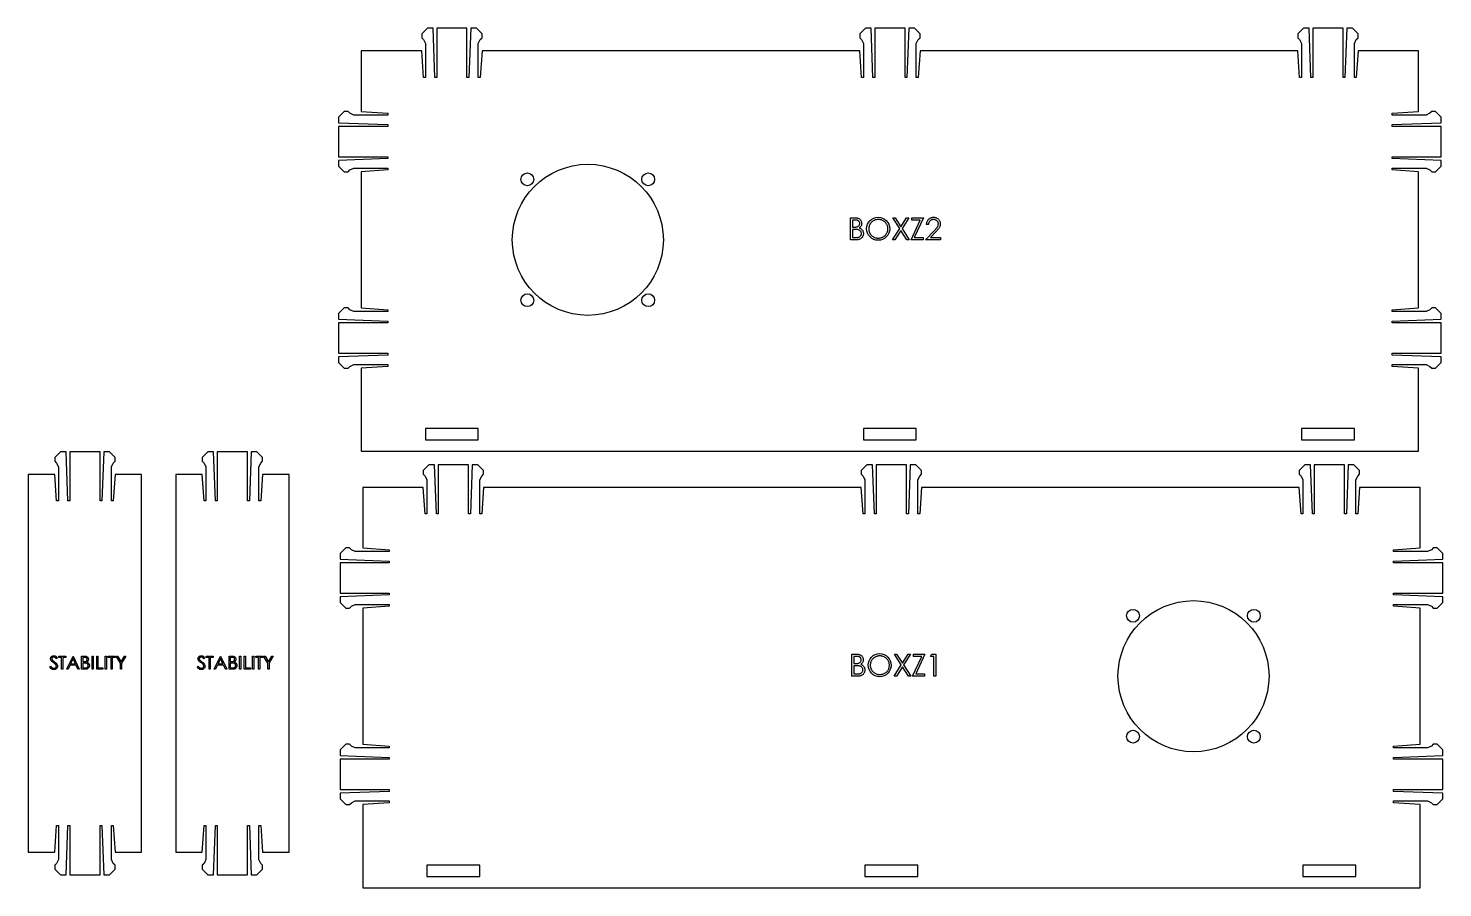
# Model space of a CAD drawing. Header units: millimetres. Extents: x 1 to 836, y 4 to 526.
# Drawn here: x 24.8 to 399.4, y 298.2 to 525.7 of the extents above; entities that cross this region are included whole.
import ezdxf

# ---------------------------------------------------------------- set-up
doc = ezdxf.new("R2010")
doc.units = ezdxf.units.MM
doc.layers.add('graveren', color=5, linetype='Continuous')
doc.layers.add('snijden', color=1, linetype='Continuous')

msp = doc.modelspace()

# ---------------------------------------------------------------- linework, layer by layer
at = {"layer": 'graveren', "linetype": 'Continuous', "flags": 128}
for points in [[(242.58, 475.51), (243.71, 475.51), (243.71, 475.51), (243.88, 475.51), (244.04, 475.5), (244.18, 475.49), (244.32, 475.47), (244.45, 475.45), (244.56, 475.42), (244.67, 475.39), (244.77, 475.35), (244.94, 475.25), (245.1, 475.14), (245.23, 475), (245.35, 474.84), (245.44, 474.66), (245.51, 474.47), (245.55, 474.28), (245.56, 474.07), (245.56, 474.07), (245.55, 473.88), (245.52, 473.7), (245.47, 473.52), (245.39, 473.36), (245.3, 473.2), (245.18, 473.06), (245.05, 472.94), (244.89, 472.83), (244.89, 472.83), (245.09, 472.75), (245.26, 472.67), (245.41, 472.57), (245.53, 472.47), (245.64, 472.37), (245.73, 472.25), (245.82, 472.12), (245.88, 471.98), (245.94, 471.83), (245.98, 471.67), (246, 471.51), (246.01, 471.35), (246.01, 471.35), (246, 471.18), (245.98, 471.01), (245.94, 470.86), (245.88, 470.71), (245.81, 470.56), (245.73, 470.43), (245.62, 470.3), (245.51, 470.17), (245.37, 470.06), (245.23, 469.96), (245.08, 469.88), (244.92, 469.81), (244.74, 469.76), (244.56, 469.72), (244.36, 469.7), (244.15, 469.69), (244.15, 469.69), (242.58, 469.69), (242.58, 469.69), (242.58, 475.51)], [(243.1, 474.92), (243.1, 473.05), (243.1, 473.05), (243.45, 473.05), (243.45, 473.05), (243.61, 473.05), (243.75, 473.06), (243.88, 473.07), (244, 473.08), (244.12, 473.1), (244.22, 473.12), (244.31, 473.14), (244.39, 473.16), (244.53, 473.23), (244.66, 473.31), (244.77, 473.41), (244.86, 473.52), (244.94, 473.64), (245, 473.78), (245.03, 473.92), (245.04, 474.06), (245.04, 474.06), (245.04, 474.16), (245.02, 474.25), (245, 474.34), (244.97, 474.42), (244.92, 474.49), (244.87, 474.56), (244.81, 474.63), (244.75, 474.69), (244.67, 474.74), (244.58, 474.79), (244.48, 474.83), (244.36, 474.86), (244.24, 474.88), (244.11, 474.9), (243.96, 474.91), (243.81, 474.92), (243.81, 474.92), (243.1, 474.92)], [(243.1, 472.45), (243.1, 470.29), (243.1, 470.29), (243.84, 470.29), (243.84, 470.29), (244, 470.29), (244.15, 470.3), (244.29, 470.31), (244.42, 470.32), (244.53, 470.34), (244.63, 470.36), (244.73, 470.38), (244.81, 470.41), (244.96, 470.48), (245.09, 470.57), (245.2, 470.67), (245.3, 470.79), (245.38, 470.92), (245.44, 471.06), (245.48, 471.2), (245.49, 471.35), (245.49, 471.35), (245.48, 471.44), (245.47, 471.53), (245.45, 471.61), (245.43, 471.7), (245.39, 471.78), (245.34, 471.86), (245.29, 471.93), (245.23, 472), (245.1, 472.13), (244.93, 472.24), (244.75, 472.32), (244.54, 472.39), (244.54, 472.39), (244.45, 472.4), (244.35, 472.42), (244.24, 472.43), (244.11, 472.44), (243.96, 472.45), (243.81, 472.45), (243.63, 472.45), (243.45, 472.45), (243.45, 472.45), (243.1, 472.45)], [(249.95, 475.07), (249.79, 475.06), (249.63, 475.05), (249.46, 475.02), (249.31, 474.98), (249.15, 474.94), (248.99, 474.88), (248.84, 474.81), (248.69, 474.73), (248.55, 474.65), (248.41, 474.55), (248.28, 474.45), (248.16, 474.34), (248.05, 474.23), (247.95, 474.1), (247.85, 473.97), (247.76, 473.84), (247.68, 473.69), (247.62, 473.55), (247.56, 473.4), (247.51, 473.24), (247.48, 473.08), (247.45, 472.92), (247.43, 472.75), (247.43, 472.58), (247.43, 472.58), (247.44, 472.33), (247.48, 472.09), (247.53, 471.86), (247.61, 471.63), (247.72, 471.42), (247.84, 471.22), (248, 471.03), (248.17, 470.85), (248.36, 470.68), (248.56, 470.54), (248.77, 470.42), (248.99, 470.32), (249.21, 470.24), (249.45, 470.19), (249.7, 470.15), (249.95, 470.14), (249.95, 470.14), (250.13, 470.15), (250.3, 470.16), (250.46, 470.19), (250.63, 470.22), (250.79, 470.27), (250.94, 470.32), (251.09, 470.39), (251.24, 470.47), (251.39, 470.55), (251.53, 470.64), (251.65, 470.74), (251.77, 470.85), (251.89, 470.96), (251.99, 471.09), (252.08, 471.22), (252.17, 471.35), (252.25, 471.5), (252.32, 471.64), (252.37, 471.79), (252.42, 471.95), (252.46, 472.11), (252.48, 472.27), (252.5, 472.44), (252.5, 472.61), (252.5, 472.61), (252.5, 472.78), (252.48, 472.94), (252.46, 473.1), (252.42, 473.26), (252.37, 473.41), (252.32, 473.56), (252.25, 473.71), (252.17, 473.85), (252.08, 473.98), (251.99, 474.11), (251.88, 474.23), (251.77, 474.35), (251.65, 474.45), (251.52, 474.55), (251.38, 474.65), (251.23, 474.73), (251.08, 474.81), (250.93, 474.88), (250.77, 474.94), (250.61, 474.98), (250.45, 475.02), (250.29, 475.05), (250.12, 475.06), (249.95, 475.07)], [(253.81, 475.51), (254.41, 475.51), (254.41, 475.51), (255.94, 473.13), (255.94, 473.13), (257.46, 475.51), (257.46, 475.51), (258.06, 475.51), (258.06, 475.51), (256.24, 472.66), (256.24, 472.66), (258.14, 469.69), (258.14, 469.69), (257.53, 469.69), (257.53, 469.69), (255.94, 472.19), (255.94, 472.19), (254.34, 469.69), (254.34, 469.69), (253.73, 469.69), (253.73, 469.69), (255.63, 472.66), (255.63, 472.66), (253.81, 475.51)], [(258.85, 474.92), (258.85, 475.51), (258.85, 475.51), (261.91, 475.51), (261.91, 475.51), (259.46, 470.29), (259.46, 470.29), (261.83, 470.29), (261.83, 470.29), (261.83, 469.69), (261.83, 469.69), (258.62, 469.69), (258.62, 469.69), (261.06, 474.92), (261.06, 474.92), (258.85, 474.92)], [(263.25, 473.72), (262.73, 473.72), (262.73, 473.72), (262.74, 473.93), (262.77, 474.13), (262.82, 474.32), (262.88, 474.5), (262.96, 474.67), (263.05, 474.83), (263.16, 474.98), (263.29, 475.12), (263.43, 475.25), (263.58, 475.36), (263.73, 475.45), (263.89, 475.53), (264.07, 475.59), (264.24, 475.63), (264.43, 475.66), (264.63, 475.66), (264.63, 475.66), (264.82, 475.66), (265, 475.63), (265.17, 475.59), (265.34, 475.54), (265.49, 475.46), (265.63, 475.37), (265.77, 475.27), (265.9, 475.15), (266.01, 475.02), (266.11, 474.88), (266.19, 474.74), (266.26, 474.59), (266.31, 474.43), (266.35, 474.27), (266.38, 474.11), (266.38, 473.93), (266.38, 473.93), (266.37, 473.69), (266.32, 473.46), (266.25, 473.23), (266.14, 473.01), (266.07, 472.9), (265.99, 472.78), (265.9, 472.64), (265.79, 472.5), (265.66, 472.35), (265.53, 472.19), (265.37, 472.02), (265.21, 471.84), (265.21, 471.84), (263.75, 470.29), (263.75, 470.29), (266.46, 470.29), (266.46, 470.29), (266.46, 469.69), (266.46, 469.69), (262.5, 469.69), (262.5, 469.69), (264.76, 472.1), (264.76, 472.1), (264.92, 472.27), (265.07, 472.44), (265.21, 472.59), (265.33, 472.72), (265.43, 472.85), (265.52, 472.96), (265.59, 473.07), (265.65, 473.16), (265.74, 473.33), (265.81, 473.51), (265.85, 473.7), (265.86, 473.89), (265.86, 473.89), (265.86, 474.01), (265.84, 474.12), (265.81, 474.23), (265.77, 474.34), (265.72, 474.44), (265.65, 474.53), (265.58, 474.63), (265.49, 474.72), (265.4, 474.8), (265.3, 474.87), (265.2, 474.93), (265.09, 474.98), (264.97, 475.02), (264.85, 475.04), (264.73, 475.06), (264.6, 475.07), (264.6, 475.07), (264.46, 475.06), (264.33, 475.04), (264.21, 475.02), (264.09, 474.98), (263.97, 474.93), (263.87, 474.87), (263.77, 474.8), (263.67, 474.71), (263.58, 474.62), (263.51, 474.52), (263.44, 474.41), (263.38, 474.29), (263.33, 474.16), (263.29, 474.02), (263.27, 473.88), (263.25, 473.72)], [(242.98, 359.97), (244.12, 359.97), (244.12, 359.97), (244.28, 359.97), (244.44, 359.96), (244.59, 359.95), (244.72, 359.93), (244.85, 359.91), (244.97, 359.88), (245.07, 359.85), (245.17, 359.81), (245.35, 359.71), (245.5, 359.6), (245.64, 359.46), (245.75, 359.3), (245.85, 359.12), (245.91, 358.93), (245.95, 358.74), (245.97, 358.53), (245.97, 358.53), (245.96, 358.34), (245.92, 358.16), (245.87, 357.98), (245.79, 357.81), (245.7, 357.66), (245.58, 357.52), (245.45, 357.4), (245.29, 357.29), (245.29, 357.29), (245.49, 357.21), (245.66, 357.13), (245.81, 357.03), (245.94, 356.93), (246.04, 356.82), (246.14, 356.71), (246.22, 356.58), (246.29, 356.44), (246.34, 356.29), (246.38, 356.13), (246.41, 355.97), (246.41, 355.8), (246.41, 355.8), (246.41, 355.63), (246.38, 355.47), (246.34, 355.31), (246.29, 355.17), (246.22, 355.02), (246.13, 354.88), (246.03, 354.76), (245.91, 354.63), (245.78, 354.52), (245.63, 354.42), (245.48, 354.34), (245.32, 354.27), (245.14, 354.22), (244.96, 354.18), (244.76, 354.16), (244.55, 354.15), (244.55, 354.15), (242.98, 354.15), (242.98, 354.15), (242.98, 359.97)], [(254.21, 359.97), (254.81, 359.97), (254.81, 359.97), (256.34, 357.59), (256.34, 357.59), (257.86, 359.97), (257.86, 359.97), (258.47, 359.97), (258.47, 359.97), (256.64, 357.12), (256.64, 357.12), (258.54, 354.15), (258.54, 354.15), (257.94, 354.15), (257.94, 354.15), (256.34, 356.65), (256.34, 356.65), (254.74, 354.15), (254.74, 354.15), (254.14, 354.15), (254.14, 354.15), (256.04, 357.12), (256.04, 357.12), (254.21, 359.97)], [(259.25, 359.38), (259.25, 359.97), (259.25, 359.97), (262.31, 359.97), (262.31, 359.97), (259.87, 354.75), (259.87, 354.75), (262.23, 354.75), (262.23, 354.75), (262.23, 354.15), (262.23, 354.15), (259.03, 354.15), (259.03, 354.15), (261.47, 359.38), (261.47, 359.38), (259.25, 359.38)], [(264.14, 359.97), (265.22, 359.97), (265.22, 359.97), (265.22, 354.15), (265.22, 354.15), (264.7, 354.15), (264.7, 354.15), (264.7, 359.38), (264.7, 359.38), (263.8, 359.38), (263.8, 359.38), (264.14, 359.97)], [(30.54, 356.65), (30.83, 356.83), (30.83, 356.83), (30.92, 356.69), (31.01, 356.58), (31.1, 356.48), (31.19, 356.39), (31.29, 356.33), (31.39, 356.28), (31.5, 356.26), (31.6, 356.25), (31.6, 356.25), (31.69, 356.25), (31.78, 356.27), (31.87, 356.29), (31.95, 356.33), (32.03, 356.37), (32.1, 356.43), (32.16, 356.48), (32.2, 356.55), (32.24, 356.62), (32.27, 356.69), (32.28, 356.76), (32.29, 356.84), (32.29, 356.84), (32.28, 356.93), (32.26, 357.02), (32.22, 357.1), (32.16, 357.18), (32.16, 357.18), (32.12, 357.24), (32.06, 357.31), (31.99, 357.37), (31.92, 357.44), (31.84, 357.51), (31.74, 357.59), (31.64, 357.66), (31.53, 357.74), (31.53, 357.74), (31.42, 357.82), (31.32, 357.9), (31.24, 357.96), (31.16, 358.03), (31.09, 358.08), (31.04, 358.13), (30.99, 358.18), (30.96, 358.22), (30.96, 358.22), (30.91, 358.28), (30.87, 358.34), (30.84, 358.41), (30.81, 358.48), (30.79, 358.54), (30.77, 358.61), (30.77, 358.68), (30.76, 358.75), (30.76, 358.75), (30.77, 358.86), (30.79, 358.97), (30.83, 359.07), (30.87, 359.17), (30.94, 359.25), (31.01, 359.33), (31.09, 359.4), (31.19, 359.46), (31.29, 359.51), (31.4, 359.54), (31.51, 359.56), (31.63, 359.57), (31.63, 359.57), (31.75, 359.56), (31.87, 359.54), (31.98, 359.5), (32.1, 359.44), (32.15, 359.41), (32.21, 359.37), (32.26, 359.32), (32.32, 359.26), (32.38, 359.2), (32.44, 359.13), (32.5, 359.06), (32.56, 358.98), (32.56, 358.98), (32.27, 358.76), (32.27, 358.76), (32.22, 358.83), (32.17, 358.89), (32.12, 358.94), (32.08, 358.99), (32.03, 359.03), (31.99, 359.07), (31.95, 359.1), (31.91, 359.12), (31.84, 359.16), (31.76, 359.19), (31.68, 359.2), (31.59, 359.21), (31.59, 359.21), (31.48, 359.2), (31.38, 359.18), (31.3, 359.14), (31.22, 359.08), (31.16, 359.01), (31.11, 358.94), (31.09, 358.86), (31.08, 358.77), (31.08, 358.77), (31.08, 358.71), (31.09, 358.66), (31.1, 358.6), (31.13, 358.55), (31.16, 358.49), (31.2, 358.44), (31.25, 358.38), (31.31, 358.31), (31.31, 358.31), (31.33, 358.29), (31.36, 358.27), (31.41, 358.23), (31.46, 358.19), (31.53, 358.15), (31.6, 358.09), (31.68, 358.03), (31.78, 357.97), (31.78, 357.97), (31.89, 357.88), (32, 357.8), (32.09, 357.72), (32.18, 357.65), (32.25, 357.57), (32.32, 357.5), (32.38, 357.43), (32.43, 357.37), (32.5, 357.23), (32.56, 357.1), (32.59, 356.97), (32.6, 356.84), (32.6, 356.84), (32.6, 356.74), (32.58, 356.65), (32.56, 356.56), (32.53, 356.48), (32.49, 356.4), (32.44, 356.32), (32.38, 356.24), (32.31, 356.17), (32.24, 356.11), (32.16, 356.05), (32.07, 356), (31.99, 355.96), (31.9, 355.93), (31.8, 355.91), (31.71, 355.89), (31.6, 355.89), (31.6, 355.89), (31.52, 355.89), (31.45, 355.9), (31.37, 355.91), (31.3, 355.93), (31.22, 355.96), (31.15, 355.99), (31.09, 356.02), (31.02, 356.07), (30.96, 356.11), (30.89, 356.17), (30.83, 356.23), (30.77, 356.3), (30.71, 356.38), (30.65, 356.46), (30.59, 356.55), (30.54, 356.65)], [(32.92, 359.12), (32.92, 359.48), (32.92, 359.48), (34.76, 359.48), (34.76, 359.48), (34.76, 359.12), (34.76, 359.12), (33.99, 359.12), (33.99, 359.12), (33.99, 355.98), (33.99, 355.98), (33.68, 355.98), (33.68, 355.98), (33.68, 359.12), (33.68, 359.12), (32.92, 359.12)], [(36.73, 359.48), (38.35, 355.98), (38.35, 355.98), (38, 355.98), (38, 355.98), (37.49, 357.1), (37.49, 357.1), (35.9, 357.1), (35.9, 357.1), (35.37, 355.98), (35.37, 355.98), (35.03, 355.98), (35.03, 355.98), (36.69, 359.48), (36.69, 359.48), (36.73, 359.48)], [(36.7, 358.8), (36.07, 357.46), (36.07, 357.46), (37.32, 357.46), (37.32, 357.46), (36.7, 358.8)], [(38.97, 359.48), (39.66, 359.48), (39.66, 359.48), (39.76, 359.48), (39.85, 359.47), (39.94, 359.46), (40.02, 359.45), (40.1, 359.44), (40.17, 359.42), (40.23, 359.4), (40.29, 359.38), (40.4, 359.32), (40.49, 359.25), (40.57, 359.17), (40.64, 359.07), (40.7, 358.97), (40.74, 358.85), (40.76, 358.74), (40.77, 358.61), (40.77, 358.61), (40.76, 358.5), (40.74, 358.39), (40.71, 358.28), (40.67, 358.18), (40.61, 358.09), (40.54, 358.01), (40.46, 357.93), (40.36, 357.87), (40.36, 357.87), (40.48, 357.82), (40.59, 357.77), (40.68, 357.71), (40.75, 357.65), (40.82, 357.59), (40.87, 357.52), (40.92, 357.44), (40.96, 357.35), (41, 357.26), (41.02, 357.17), (41.03, 357.07), (41.04, 356.97), (41.04, 356.97), (41.03, 356.87), (41.02, 356.77), (41, 356.68), (40.96, 356.59), (40.92, 356.5), (40.87, 356.42), (40.81, 356.34), (40.74, 356.27), (40.66, 356.2), (40.57, 356.14), (40.48, 356.09), (40.38, 356.05), (40.28, 356.02), (40.16, 356), (40.05, 355.98), (39.92, 355.98), (39.92, 355.98), (38.97, 355.98), (38.97, 355.98), (38.97, 359.48)], [(39.29, 359.12), (39.29, 358), (39.29, 358), (39.5, 358), (39.5, 358), (39.59, 358), (39.68, 358), (39.76, 358.01), (39.83, 358.02), (39.9, 358.02), (39.96, 358.04), (40.01, 358.05), (40.06, 358.07), (40.15, 358.1), (40.23, 358.15), (40.29, 358.21), (40.35, 358.28), (40.4, 358.36), (40.43, 358.44), (40.45, 358.52), (40.46, 358.61), (40.46, 358.61), (40.45, 358.66), (40.44, 358.72), (40.43, 358.77), (40.41, 358.82), (40.39, 358.87), (40.36, 358.91), (40.32, 358.95), (40.28, 358.98), (40.23, 359.01), (40.18, 359.04), (40.12, 359.07), (40.05, 359.09), (39.97, 359.1), (39.9, 359.11), (39.81, 359.12), (39.71, 359.12), (39.71, 359.12), (39.29, 359.12)], [(39.29, 357.64), (39.29, 356.34), (39.29, 356.34), (39.74, 356.34), (39.74, 356.34), (39.83, 356.34), (39.92, 356.34), (40, 356.35), (40.08, 356.36), (40.15, 356.37), (40.21, 356.38), (40.27, 356.39), (40.32, 356.41), (40.4, 356.45), (40.48, 356.5), (40.55, 356.57), (40.61, 356.64), (40.66, 356.72), (40.7, 356.8), (40.72, 356.88), (40.72, 356.97), (40.72, 356.97), (40.72, 357.03), (40.71, 357.08), (40.7, 357.13), (40.69, 357.18), (40.66, 357.23), (40.64, 357.28), (40.61, 357.32), (40.57, 357.37), (40.49, 357.44), (40.39, 357.51), (40.28, 357.56), (40.15, 357.6), (40.15, 357.6), (40.1, 357.61), (40.04, 357.62), (39.97, 357.62), (39.89, 357.63), (39.81, 357.63), (39.71, 357.64), (39.61, 357.64), (39.5, 357.64), (39.5, 357.64), (39.29, 357.64)], [(41.76, 359.48), (42.07, 359.48), (42.07, 359.48), (42.07, 355.98), (42.07, 355.98), (41.76, 355.98), (41.76, 355.98), (41.76, 359.48)], [(42.97, 359.48), (43.28, 359.48), (43.28, 359.48), (43.28, 356.34), (43.28, 356.34), (44.63, 356.34), (44.63, 356.34), (44.63, 355.98), (44.63, 355.98), (42.97, 355.98), (42.97, 355.98), (42.97, 359.48)], [(45.21, 359.48), (45.53, 359.48), (45.53, 359.48), (45.53, 355.98), (45.53, 355.98), (45.21, 355.98), (45.21, 355.98), (45.21, 359.48)], [(46.02, 359.12), (46.02, 359.48), (46.02, 359.48), (47.86, 359.48), (47.86, 359.48), (47.86, 359.12), (47.86, 359.12), (47.1, 359.12), (47.1, 359.12), (47.1, 355.98), (47.1, 355.98), (46.78, 355.98), (46.78, 355.98), (46.78, 359.12), (46.78, 359.12), (46.02, 359.12)], [(48.13, 359.48), (48.49, 359.48), (48.49, 359.48), (49.41, 357.98), (49.41, 357.98), (50.33, 359.48), (50.33, 359.48), (50.69, 359.48), (50.69, 359.48), (49.56, 357.64), (49.56, 357.64), (49.56, 355.98), (49.56, 355.98), (49.25, 355.98), (49.25, 355.98), (49.25, 357.64), (49.25, 357.64), (48.13, 359.48)], [(69.59, 356.65), (69.88, 356.83), (69.88, 356.83), (69.97, 356.69), (70.05, 356.58), (70.15, 356.48), (70.24, 356.39), (70.34, 356.33), (70.44, 356.28), (70.54, 356.26), (70.65, 356.25), (70.65, 356.25), (70.74, 356.25), (70.83, 356.27), (70.92, 356.29), (71, 356.33), (71.08, 356.37), (71.15, 356.43), (71.2, 356.48), (71.25, 356.55), (71.29, 356.62), (71.31, 356.69), (71.33, 356.76), (71.34, 356.84), (71.34, 356.84), (71.33, 356.93), (71.3, 357.02), (71.27, 357.1), (71.21, 357.18), (71.21, 357.18), (71.16, 357.24), (71.11, 357.31), (71.04, 357.37), (70.97, 357.44), (70.88, 357.51), (70.79, 357.59), (70.69, 357.66), (70.58, 357.74), (70.58, 357.74), (70.47, 357.82), (70.37, 357.9), (70.28, 357.96), (70.21, 358.03), (70.14, 358.08), (70.08, 358.13), (70.04, 358.18), (70.01, 358.22), (70.01, 358.22), (69.96, 358.28), (69.92, 358.34), (69.89, 358.41), (69.86, 358.48), (69.84, 358.54), (69.82, 358.61), (69.81, 358.68), (69.81, 358.75), (69.81, 358.75), (69.82, 358.86), (69.84, 358.97), (69.87, 359.07), (69.92, 359.17), (69.98, 359.25), (70.05, 359.33), (70.14, 359.4), (70.23, 359.46), (70.34, 359.51), (70.44, 359.54), (70.56, 359.56), (70.67, 359.57), (70.67, 359.57), (70.8, 359.56), (70.92, 359.54), (71.03, 359.5), (71.14, 359.44), (71.2, 359.41), (71.25, 359.37), (71.31, 359.32), (71.37, 359.26), (71.43, 359.2), (71.48, 359.13), (71.54, 359.06), (71.61, 358.98), (71.61, 358.98), (71.32, 358.76), (71.32, 358.76), (71.27, 358.83), (71.22, 358.89), (71.17, 358.94), (71.13, 358.99), (71.08, 359.03), (71.04, 359.07), (71, 359.1), (70.96, 359.12), (70.89, 359.16), (70.81, 359.19), (70.72, 359.2), (70.64, 359.21), (70.64, 359.21), (70.53, 359.2), (70.43, 359.18), (70.35, 359.14), (70.27, 359.08), (70.21, 359.01), (70.16, 358.94), (70.13, 358.86), (70.12, 358.77), (70.12, 358.77), (70.13, 358.71), (70.14, 358.66), (70.15, 358.6), (70.17, 358.55), (70.2, 358.49), (70.24, 358.44), (70.29, 358.38), (70.36, 358.31), (70.36, 358.31), (70.38, 358.29), (70.41, 358.27), (70.45, 358.23), (70.51, 358.19), (70.57, 358.15), (70.65, 358.09), (70.73, 358.03), (70.83, 357.97), (70.83, 357.97), (70.94, 357.88), (71.04, 357.8), (71.14, 357.72), (71.22, 357.65), (71.3, 357.57), (71.37, 357.5), (71.43, 357.43), (71.47, 357.37), (71.55, 357.23), (71.61, 357.1), (71.64, 356.97), (71.65, 356.84), (71.65, 356.84), (71.65, 356.74), (71.63, 356.65), (71.61, 356.56), (71.58, 356.48), (71.54, 356.4), (71.49, 356.32), (71.43, 356.24), (71.36, 356.17), (71.28, 356.11), (71.2, 356.05), (71.12, 356), (71.04, 355.96), (70.95, 355.93), (70.85, 355.91), (70.75, 355.89), (70.65, 355.89), (70.65, 355.89), (70.57, 355.89), (70.49, 355.9), (70.42, 355.91), (70.34, 355.93), (70.27, 355.96), (70.2, 355.99), (70.13, 356.02), (70.07, 356.07), (70, 356.11), (69.94, 356.17), (69.88, 356.23), (69.82, 356.3), (69.76, 356.38), (69.7, 356.46), (69.64, 356.55), (69.59, 356.65)], [(71.96, 359.12), (71.96, 359.48), (71.96, 359.48), (73.8, 359.48), (73.8, 359.48), (73.8, 359.12), (73.8, 359.12), (73.04, 359.12), (73.04, 359.12), (73.04, 355.98), (73.04, 355.98), (72.73, 355.98), (72.73, 355.98), (72.73, 359.12), (72.73, 359.12), (71.96, 359.12)], [(75.78, 359.48), (77.39, 355.98), (77.39, 355.98), (77.05, 355.98), (77.05, 355.98), (76.53, 357.1), (76.53, 357.1), (74.95, 357.1), (74.95, 357.1), (74.42, 355.98), (74.42, 355.98), (74.07, 355.98), (74.07, 355.98), (75.73, 359.48), (75.73, 359.48), (75.78, 359.48)], [(75.75, 358.8), (75.12, 357.46), (75.12, 357.46), (76.37, 357.46), (76.37, 357.46), (75.75, 358.8)], [(78.02, 359.48), (78.7, 359.48), (78.7, 359.48), (78.8, 359.48), (78.9, 359.47), (78.99, 359.46), (79.07, 359.45), (79.15, 359.44), (79.22, 359.42), (79.28, 359.4), (79.34, 359.38), (79.44, 359.32), (79.54, 359.25), (79.62, 359.17), (79.69, 359.07), (79.74, 358.97), (79.78, 358.85), (79.81, 358.74), (79.82, 358.61), (79.82, 358.61), (79.81, 358.5), (79.79, 358.39), (79.76, 358.28), (79.71, 358.18), (79.66, 358.09), (79.59, 358.01), (79.51, 357.93), (79.41, 357.87), (79.41, 357.87), (79.53, 357.82), (79.64, 357.77), (79.72, 357.71), (79.8, 357.65), (79.86, 357.59), (79.92, 357.52), (79.97, 357.44), (80.01, 357.35), (80.04, 357.26), (80.07, 357.17), (80.08, 357.07), (80.09, 356.97), (80.09, 356.97), (80.08, 356.87), (80.07, 356.77), (80.04, 356.68), (80.01, 356.59), (79.97, 356.5), (79.91, 356.42), (79.85, 356.34), (79.78, 356.27), (79.7, 356.2), (79.62, 356.14), (79.53, 356.09), (79.43, 356.05), (79.32, 356.02), (79.21, 356), (79.09, 355.98), (78.97, 355.98), (78.97, 355.98), (78.02, 355.98), (78.02, 355.98), (78.02, 359.48)], [(78.34, 359.12), (78.34, 358), (78.34, 358), (78.55, 358), (78.55, 358), (78.64, 358), (78.73, 358), (78.81, 358.01), (78.88, 358.02), (78.95, 358.02), (79.01, 358.04), (79.06, 358.05), (79.11, 358.07), (79.2, 358.1), (79.27, 358.15), (79.34, 358.21), (79.4, 358.28), (79.44, 358.36), (79.48, 358.44), (79.5, 358.52), (79.5, 358.61), (79.5, 358.61), (79.5, 358.66), (79.49, 358.72), (79.48, 358.77), (79.46, 358.82), (79.43, 358.87), (79.4, 358.91), (79.37, 358.95), (79.33, 358.98), (79.28, 359.01), (79.22, 359.04), (79.16, 359.07), (79.1, 359.09), (79.02, 359.1), (78.94, 359.11), (78.86, 359.12), (78.76, 359.12), (78.76, 359.12), (78.34, 359.12)], [(78.34, 357.64), (78.34, 356.34), (78.34, 356.34), (78.78, 356.34), (78.78, 356.34), (78.88, 356.34), (78.97, 356.34), (79.05, 356.35), (79.13, 356.36), (79.2, 356.37), (79.26, 356.38), (79.31, 356.39), (79.36, 356.41), (79.45, 356.45), (79.53, 356.5), (79.6, 356.57), (79.66, 356.64), (79.71, 356.72), (79.74, 356.8), (79.76, 356.88), (79.77, 356.97), (79.77, 356.97), (79.77, 357.03), (79.76, 357.08), (79.75, 357.13), (79.73, 357.18), (79.71, 357.23), (79.69, 357.28), (79.65, 357.32), (79.62, 357.37), (79.54, 357.44), (79.44, 357.51), (79.33, 357.56), (79.2, 357.6), (79.2, 357.6), (79.15, 357.61), (79.09, 357.62), (79.02, 357.62), (78.94, 357.63), (78.86, 357.63), (78.76, 357.64), (78.66, 357.64), (78.54, 357.64), (78.54, 357.64), (78.34, 357.64)], [(80.8, 359.48), (81.12, 359.48), (81.12, 359.48), (81.12, 355.98), (81.12, 355.98), (80.8, 355.98), (80.8, 355.98), (80.8, 359.48)], [(82.02, 359.48), (82.33, 359.48), (82.33, 359.48), (82.33, 356.34), (82.33, 356.34), (83.68, 356.34), (83.68, 356.34), (83.68, 355.98), (83.68, 355.98), (82.02, 355.98), (82.02, 355.98), (82.02, 359.48)], [(84.26, 359.48), (84.57, 359.48), (84.57, 359.48), (84.57, 355.98), (84.57, 355.98), (84.26, 355.98), (84.26, 355.98), (84.26, 359.48)], [(85.07, 359.12), (85.07, 359.48), (85.07, 359.48), (86.91, 359.48), (86.91, 359.48), (86.91, 359.12), (86.91, 359.12), (86.14, 359.12), (86.14, 359.12), (86.14, 355.98), (86.14, 355.98), (85.83, 355.98), (85.83, 355.98), (85.83, 359.12), (85.83, 359.12), (85.07, 359.12)], [(87.18, 359.48), (87.54, 359.48), (87.54, 359.48), (88.46, 357.98), (88.46, 357.98), (89.37, 359.48), (89.37, 359.48), (89.73, 359.48), (89.73, 359.48), (88.61, 357.64), (88.61, 357.64), (88.61, 355.98), (88.61, 355.98), (88.3, 355.98), (88.3, 355.98), (88.3, 357.64), (88.3, 357.64), (87.18, 359.48)], [(243.5, 359.38), (243.5, 357.51), (243.5, 357.51), (243.85, 357.51), (243.85, 357.51), (244.01, 357.51), (244.15, 357.52), (244.28, 357.53), (244.41, 357.54), (244.52, 357.55), (244.62, 357.57), (244.71, 357.6), (244.79, 357.62), (244.93, 357.69), (245.06, 357.77), (245.17, 357.87), (245.27, 357.98), (245.34, 358.1), (245.4, 358.24), (245.43, 358.37), (245.44, 358.52), (245.44, 358.52), (245.44, 358.62), (245.42, 358.71), (245.4, 358.8), (245.37, 358.88), (245.33, 358.95), (245.28, 359.02), (245.22, 359.09), (245.15, 359.15), (245.07, 359.2), (244.98, 359.25), (244.88, 359.29), (244.77, 359.32), (244.64, 359.34), (244.51, 359.36), (244.37, 359.37), (244.21, 359.38), (244.21, 359.38), (243.5, 359.38)], [(243.5, 356.91), (243.5, 354.75), (243.5, 354.75), (244.25, 354.75), (244.25, 354.75), (244.41, 354.75), (244.55, 354.76), (244.69, 354.77), (244.82, 354.78), (244.93, 354.8), (245.04, 354.82), (245.13, 354.84), (245.21, 354.87), (245.36, 354.94), (245.49, 355.02), (245.6, 355.13), (245.7, 355.25), (245.79, 355.38), (245.84, 355.52), (245.88, 355.66), (245.89, 355.8), (245.89, 355.8), (245.89, 355.9), (245.87, 355.99), (245.85, 356.07), (245.83, 356.16), (245.79, 356.24), (245.75, 356.31), (245.7, 356.39), (245.64, 356.46), (245.5, 356.59), (245.33, 356.7), (245.15, 356.78), (244.94, 356.84), (244.94, 356.84), (244.85, 356.86), (244.75, 356.88), (244.64, 356.89), (244.51, 356.9), (244.37, 356.9), (244.21, 356.91), (244.04, 356.91), (243.85, 356.91), (243.85, 356.91), (243.5, 356.91)], [(250.36, 359.53), (250.19, 359.52), (250.03, 359.5), (249.87, 359.48), (249.71, 359.44), (249.55, 359.39), (249.4, 359.34), (249.25, 359.27), (249.1, 359.19), (248.95, 359.11), (248.81, 359.01), (248.69, 358.91), (248.57, 358.8), (248.45, 358.69), (248.35, 358.56), (248.25, 358.43), (248.17, 358.3), (248.09, 358.15), (248.02, 358.01), (247.96, 357.85), (247.92, 357.7), (247.88, 357.54), (247.85, 357.38), (247.84, 357.21), (247.83, 357.04), (247.83, 357.04), (247.84, 356.79), (247.88, 356.55), (247.94, 356.32), (248.02, 356.09), (248.12, 355.88), (248.25, 355.68), (248.4, 355.49), (248.57, 355.31), (248.76, 355.14), (248.96, 355), (249.17, 354.88), (249.39, 354.78), (249.62, 354.7), (249.85, 354.64), (250.1, 354.61), (250.36, 354.6), (250.36, 354.6), (250.53, 354.6), (250.7, 354.62), (250.87, 354.65), (251.03, 354.68), (251.19, 354.73), (251.34, 354.78), (251.5, 354.85), (251.65, 354.92), (251.79, 355.01), (251.93, 355.1), (252.06, 355.2), (252.18, 355.31), (252.29, 355.42), (252.39, 355.55), (252.49, 355.68), (252.57, 355.81), (252.65, 355.96), (252.72, 356.1), (252.78, 356.25), (252.82, 356.41), (252.86, 356.57), (252.88, 356.73), (252.9, 356.9), (252.91, 357.07), (252.91, 357.07), (252.9, 357.24), (252.88, 357.4), (252.86, 357.56), (252.82, 357.72), (252.78, 357.87), (252.72, 358.02), (252.65, 358.16), (252.57, 358.31), (252.49, 358.44), (252.39, 358.57), (252.29, 358.69), (252.17, 358.8), (252.05, 358.91), (251.92, 359.01), (251.78, 359.11), (251.64, 359.19), (251.49, 359.27), (251.33, 359.34), (251.17, 359.39), (251.02, 359.44), (250.85, 359.48), (250.69, 359.5), (250.52, 359.52), (250.36, 359.53)]]:
    msp.add_lwpolyline(points, dxfattribs=at)
at = {"layer": 'graveren', "linetype": 'Continuous'}
for centre in [(249.92, 472.61), (250.32, 357.07)]:
    msp.add_circle(centre, 3.05, dxfattribs=at)
at = {"layer": 'snijden', "linetype": 'Continuous', "lineweight": 25}
for p, q in [((130.53, 525.69), (129.03, 524.19)), ((132.03, 525.69), (130.53, 525.69)), ((132.53, 512.69), (132.03, 525.69)), ((133.03, 525.69), (133.03, 512.69)), ((141.03, 525.69), (133.03, 525.69)), ((141.03, 512.69), (141.03, 525.69)), ((142.03, 525.69), (141.53, 512.69)), ((143.53, 525.69), (142.03, 525.69)), ((145.03, 524.19), (143.53, 525.69)), ((246.53, 525.69), (245.03, 524.19)), ((248.03, 525.69), (246.53, 525.69)), ((248.53, 512.69), (248.03, 525.69)), ((249.03, 525.69), (249.03, 512.69)), ((257.03, 525.69), (249.03, 525.69)), ((257.03, 512.69), (257.03, 525.69)), ((258.03, 525.69), (257.53, 512.69)), ((259.53, 525.69), (258.03, 525.69)), ((261.03, 524.19), (259.53, 525.69)), ((362.53, 525.69), (361.03, 524.19)), ((364.03, 525.69), (362.53, 525.69)), ((364.53, 512.69), (364.03, 525.69)), ((365.03, 525.69), (365.03, 512.69)), ((373.03, 525.69), (365.03, 525.69)), ((373.03, 512.69), (373.03, 525.69)), ((374.03, 525.69), (373.53, 512.69)), ((375.53, 525.69), (374.03, 525.69)), ((377.03, 524.19), (375.53, 525.69)), ((129.03, 524.19), (129.03, 523.19)), ((129.03, 523.19), (129.53, 522.69)), ((129.53, 522.69), (130.03, 521.69)), ((130.03, 521.69), (130.03, 512.69)), ((144.03, 521.69), (144.53, 522.69)), ((144.03, 512.69), (144.03, 521.69)), ((144.53, 522.69), (145.03, 523.19)), ((145.03, 523.19), (145.03, 524.19)), ((245.03, 524.19), (245.03, 523.19)), ((245.03, 523.19), (245.53, 522.69)), ((245.53, 522.69), (246.03, 521.69)), ((246.03, 521.69), (246.03, 512.69)), ((260.03, 521.69), (260.53, 522.69)), ((260.03, 512.69), (260.03, 521.69)), ((260.53, 522.69), (261.03, 523.19)), ((261.03, 523.19), (261.03, 524.19)), ((361.03, 524.19), (361.03, 523.19)), ((361.03, 523.19), (361.53, 522.69)), ((361.53, 522.69), (362.03, 521.69)), ((362.03, 521.69), (362.03, 512.69)), ((376.03, 521.69), (376.53, 522.69)), ((376.03, 512.69), (376.03, 521.69)), ((376.53, 522.69), (377.03, 523.19)), ((377.03, 523.19), (377.03, 524.19)), ((113.03, 519.69), (113.03, 503.69)), ((129.03, 519.69), (113.03, 519.69)), ((129.53, 512.69), (129.03, 519.69)), ((145.03, 519.69), (144.53, 512.69)), ((245.03, 519.69), (145.03, 519.69)), ((245.53, 512.69), (245.03, 519.69)), ((261.03, 519.69), (260.53, 512.69)), ((361.03, 519.69), (261.03, 519.69)), ((361.53, 512.69), (361.03, 519.69)), ((377.03, 519.69), (376.53, 512.69)), ((393.03, 519.69), (377.03, 519.69)), ((393.03, 503.69), (393.03, 519.69)), ((130.03, 512.69), (129.53, 512.69)), ((133.03, 512.69), (132.53, 512.69)), ((141.53, 512.69), (141.03, 512.69)), ((144.53, 512.69), (144.03, 512.69)), ((246.03, 512.69), (245.53, 512.69)), ((249.03, 512.69), (248.53, 512.69)), ((257.53, 512.69), (257.03, 512.69)), ((260.53, 512.69), (260.03, 512.69)), ((362.03, 512.69), (361.53, 512.69)), ((365.03, 512.69), (364.53, 512.69)), ((373.53, 512.69), (373.03, 512.69)), ((376.53, 512.69), (376.03, 512.69)), ((108.53, 503.69), (107.03, 502.19)), ((107.03, 502.19), (107.03, 500.69)), ((109.53, 503.69), (108.53, 503.69)), ((110.03, 503.19), (109.53, 503.69)), ((111.03, 502.69), (110.03, 503.19)), ((120.03, 502.69), (111.03, 502.69)), ((113.03, 503.69), (120.03, 503.19)), ((120.03, 503.19), (120.03, 502.69)), ((386.03, 503.19), (393.03, 503.69)), ((386.03, 502.69), (386.03, 503.19)), ((395.03, 502.69), (386.03, 502.69)), ((396.03, 503.19), (395.03, 502.69)), ((396.53, 503.69), (396.03, 503.19)), ((397.53, 503.69), (396.53, 503.69)), ((399.03, 502.19), (397.53, 503.69)), ((399.03, 500.69), (399.03, 502.19)), ((107.03, 500.69), (120.03, 500.19)), ((107.03, 499.69), (107.03, 491.69)), ((120.03, 499.69), (107.03, 499.69)), ((120.03, 500.19), (120.03, 499.69)), ((386.03, 500.19), (399.03, 500.69)), ((386.03, 499.69), (386.03, 500.19)), ((399.03, 499.69), (386.03, 499.69)), ((399.03, 491.69), (399.03, 499.69)), ((107.03, 491.69), (120.03, 491.69)), ((120.03, 491.19), (107.03, 490.69)), ((120.03, 491.69), (120.03, 491.19)), ((386.03, 491.69), (399.03, 491.69)), ((386.03, 491.19), (386.03, 491.69)), ((399.03, 490.69), (386.03, 491.19)), ((107.03, 490.69), (107.03, 489.19)), ((107.03, 489.19), (108.53, 487.69)), ((108.53, 487.69), (109.53, 487.69)), ((109.53, 487.69), (110.03, 488.19)), ((110.03, 488.19), (111.03, 488.69)), ((111.03, 488.69), (120.03, 488.69)), ((120.03, 488.19), (113.03, 487.69)), ((113.03, 487.69), (113.03, 451.69)), ((120.03, 488.69), (120.03, 488.19)), ((386.03, 488.69), (395.03, 488.69)), ((386.03, 488.19), (386.03, 488.69)), ((393.03, 487.69), (386.03, 488.19)), ((393.03, 451.69), (393.03, 487.69)), ((395.03, 488.69), (396.03, 488.19)), ((396.03, 488.19), (396.53, 487.69)), ((396.53, 487.69), (397.53, 487.69)), ((397.53, 487.69), (399.03, 489.19)), ((399.03, 489.19), (399.03, 490.69)), ((108.53, 451.69), (107.03, 450.19)), ((107.03, 450.19), (107.03, 448.69)), ((109.53, 451.69), (108.53, 451.69)), ((110.03, 451.19), (109.53, 451.69)), ((111.03, 450.69), (110.03, 451.19)), ((120.03, 450.69), (111.03, 450.69)), ((113.03, 451.69), (120.03, 451.19)), ((120.03, 451.19), (120.03, 450.69)), ((386.03, 451.19), (393.03, 451.69)), ((386.03, 450.69), (386.03, 451.19)), ((395.03, 450.69), (386.03, 450.69)), ((396.03, 451.19), (395.03, 450.69)), ((396.53, 451.69), (396.03, 451.19)), ((397.53, 451.69), (396.53, 451.69)), ((399.03, 450.19), (397.53, 451.69)), ((399.03, 448.69), (399.03, 450.19)), ((107.03, 448.69), (120.03, 448.19)), ((107.03, 447.69), (107.03, 439.69)), ((120.03, 447.69), (107.03, 447.69)), ((120.03, 448.19), (120.03, 447.69)), ((386.03, 448.19), (399.03, 448.69)), ((386.03, 447.69), (386.03, 448.19)), ((399.03, 447.69), (386.03, 447.69)), ((399.03, 439.69), (399.03, 447.69)), ((107.03, 439.69), (120.03, 439.69)), ((120.03, 439.19), (107.03, 438.69)), ((107.03, 438.69), (107.03, 437.19)), ((120.03, 439.69), (120.03, 439.19)), ((386.03, 439.69), (399.03, 439.69)), ((386.03, 439.19), (386.03, 439.69)), ((399.03, 438.69), (386.03, 439.19)), ((399.03, 437.19), (399.03, 438.69)), ((107.03, 437.19), (108.53, 435.69)), ((108.53, 435.69), (109.53, 435.69)), ((109.53, 435.69), (110.03, 436.19)), ((110.03, 436.19), (111.03, 436.69)), ((111.03, 436.69), (120.03, 436.69)), ((120.03, 436.19), (113.03, 435.69)), ((113.03, 435.69), (113.03, 413.69)), ((120.03, 436.69), (120.03, 436.19)), ((386.03, 436.69), (395.03, 436.69)), ((386.03, 436.19), (386.03, 436.69)), ((393.03, 435.69), (386.03, 436.19)), ((393.03, 413.69), (393.03, 435.69)), ((395.03, 436.69), (396.03, 436.19)), ((396.03, 436.19), (396.53, 435.69)), ((396.53, 435.69), (397.53, 435.69)), ((397.53, 435.69), (399.03, 437.19)), ((144.03, 419.69), (130.03, 419.69)), ((130.03, 419.69), (130.03, 416.69)), ((144.03, 416.69), (144.03, 419.69)), ((260.03, 419.69), (246.03, 419.69)), ((246.03, 419.69), (246.03, 416.69)), ((260.03, 416.69), (260.03, 419.69)), ((362.03, 419.69), (362.03, 416.69)), ((376.03, 419.69), (362.03, 419.69)), ((376.03, 416.69), (376.03, 419.69)), ((130.03, 416.69), (144.03, 416.69)), ((246.03, 416.69), (260.03, 416.69)), ((362.03, 416.69), (376.03, 416.69)), ((33.35, 413.58), (31.85, 412.08)), ((31.85, 412.08), (31.85, 411.08)), ((34.85, 413.58), (33.35, 413.58)), ((35.35, 400.58), (34.85, 413.58)), ((35.85, 413.58), (35.85, 400.58)), ((43.85, 413.58), (35.85, 413.58)), ((43.85, 400.58), (43.85, 413.58)), ((44.85, 413.58), (44.35, 400.58)), ((46.35, 413.58), (44.85, 413.58)), ((47.85, 412.08), (46.35, 413.58)), ((47.85, 411.08), (47.85, 412.08)), ((72.4, 413.58), (70.9, 412.08)), ((70.9, 412.08), (70.9, 411.08)), ((73.9, 413.58), (72.4, 413.58)), ((74.4, 400.58), (73.9, 413.58)), ((74.9, 413.58), (74.9, 400.58)), ((82.9, 413.58), (74.9, 413.58)), ((82.9, 400.58), (82.9, 413.58)), ((83.9, 413.58), (83.4, 400.58)), ((85.4, 413.58), (83.9, 413.58)), ((86.9, 412.08), (85.4, 413.58)), ((86.9, 411.08), (86.9, 412.08)), ((113.03, 413.69), (393.03, 413.69)), ((31.85, 411.08), (32.35, 410.58)), ((32.35, 410.58), (32.85, 409.58)), ((32.85, 409.58), (32.85, 400.58)), ((46.85, 409.58), (47.35, 410.58)), ((46.85, 400.58), (46.85, 409.58)), ((47.35, 410.58), (47.85, 411.08)), ((70.9, 411.08), (71.4, 410.58)), ((71.4, 410.58), (71.9, 409.58)), ((71.9, 409.58), (71.9, 400.58)), ((85.9, 409.58), (86.4, 410.58)), ((85.9, 400.58), (85.9, 409.58)), ((86.4, 410.58), (86.9, 411.08)), ((130.93, 410.15), (129.43, 408.65)), ((129.43, 408.65), (129.43, 407.65)), ((132.43, 410.15), (130.93, 410.15)), ((132.93, 397.15), (132.43, 410.15)), ((133.43, 410.15), (133.43, 397.15)), ((141.43, 410.15), (133.43, 410.15)), ((141.43, 397.15), (141.43, 410.15)), ((142.43, 410.15), (141.93, 397.15)), ((143.93, 410.15), (142.43, 410.15)), ((145.43, 408.65), (143.93, 410.15)), ((145.43, 407.65), (145.43, 408.65)), ((246.93, 410.15), (245.43, 408.65)), ((245.43, 408.65), (245.43, 407.65)), ((248.43, 410.15), (246.93, 410.15)), ((248.93, 397.15), (248.43, 410.15)), ((249.43, 410.15), (249.43, 397.15)), ((257.43, 410.15), (249.43, 410.15)), ((257.43, 397.15), (257.43, 410.15)), ((258.43, 410.15), (257.93, 397.15)), ((259.93, 410.15), (258.43, 410.15)), ((261.43, 408.65), (259.93, 410.15)), ((261.43, 407.65), (261.43, 408.65)), ((362.93, 410.15), (361.43, 408.65)), ((361.43, 408.65), (361.43, 407.65)), ((364.43, 410.15), (362.93, 410.15)), ((364.93, 397.15), (364.43, 410.15)), ((365.43, 410.15), (365.43, 397.15)), ((373.43, 410.15), (365.43, 410.15)), ((373.43, 397.15), (373.43, 410.15)), ((374.43, 410.15), (373.93, 397.15)), ((375.93, 410.15), (374.43, 410.15)), ((377.43, 408.65), (375.93, 410.15)), ((377.43, 407.65), (377.43, 408.65)), ((24.85, 407.58), (24.85, 307.58)), ((31.85, 407.58), (24.85, 407.58)), ((32.35, 400.58), (31.85, 407.58)), ((47.85, 407.58), (47.35, 400.58)), ((54.85, 407.58), (47.85, 407.58)), ((54.85, 307.58), (54.85, 407.58)), ((63.9, 407.58), (63.9, 307.58)), ((70.9, 407.58), (63.9, 407.58)), ((71.4, 400.58), (70.9, 407.58)), ((86.9, 407.58), (86.4, 400.58)), ((93.9, 407.58), (86.9, 407.58)), ((93.9, 307.58), (93.9, 407.58)), ((129.43, 407.65), (129.93, 407.15)), ((129.93, 407.15), (130.43, 406.15)), ((130.43, 406.15), (130.43, 397.15)), ((144.43, 406.15), (144.93, 407.15)), ((144.43, 397.15), (144.43, 406.15)), ((144.93, 407.15), (145.43, 407.65)), ((245.43, 407.65), (245.93, 407.15)), ((245.93, 407.15), (246.43, 406.15)), ((246.43, 406.15), (246.43, 397.15)), ((260.43, 406.15), (260.93, 407.15)), ((260.43, 397.15), (260.43, 406.15)), ((260.93, 407.15), (261.43, 407.65)), ((361.43, 407.65), (361.93, 407.15)), ((361.93, 407.15), (362.43, 406.15)), ((362.43, 406.15), (362.43, 397.15)), ((376.43, 406.15), (376.93, 407.15)), ((376.43, 397.15), (376.43, 406.15)), ((376.93, 407.15), (377.43, 407.65)), ((113.43, 404.15), (113.43, 388.15)), ((129.43, 404.15), (113.43, 404.15)), ((129.93, 397.15), (129.43, 404.15)), ((145.43, 404.15), (144.93, 397.15)), ((245.43, 404.15), (145.43, 404.15)), ((245.93, 397.15), (245.43, 404.15)), ((261.43, 404.15), (260.93, 397.15)), ((361.43, 404.15), (261.43, 404.15)), ((361.93, 397.15), (361.43, 404.15)), ((377.43, 404.15), (376.93, 397.15)), ((393.43, 404.15), (377.43, 404.15)), ((393.43, 388.15), (393.43, 404.15)), ((32.85, 400.58), (32.35, 400.58)), ((35.85, 400.58), (35.35, 400.58)), ((44.35, 400.58), (43.85, 400.58)), ((47.35, 400.58), (46.85, 400.58)), ((71.9, 400.58), (71.4, 400.58)), ((74.9, 400.58), (74.4, 400.58)), ((83.4, 400.58), (82.9, 400.58)), ((86.4, 400.58), (85.9, 400.58)), ((130.43, 397.15), (129.93, 397.15)), ((133.43, 397.15), (132.93, 397.15)), ((141.93, 397.15), (141.43, 397.15)), ((144.93, 397.15), (144.43, 397.15)), ((246.43, 397.15), (245.93, 397.15)), ((249.43, 397.15), (248.93, 397.15)), ((257.93, 397.15), (257.43, 397.15)), ((260.93, 397.15), (260.43, 397.15)), ((362.43, 397.15), (361.93, 397.15)), ((365.43, 397.15), (364.93, 397.15)), ((373.93, 397.15), (373.43, 397.15)), ((376.93, 397.15), (376.43, 397.15)), ((108.94, 388.15), (107.44, 386.65)), ((107.44, 386.65), (107.44, 385.15)), ((109.94, 388.15), (108.94, 388.15)), ((110.44, 387.65), (109.94, 388.15)), ((111.44, 387.15), (110.44, 387.65)), ((120.44, 387.15), (111.44, 387.15)), ((113.43, 388.15), (120.44, 387.65)), ((120.44, 387.65), (120.44, 387.15)), ((386.43, 387.65), (393.43, 388.15)), ((386.43, 387.15), (386.43, 387.65)), ((395.43, 387.15), (386.43, 387.15)), ((396.43, 387.65), (395.43, 387.15)), ((396.93, 388.15), (396.43, 387.65)), ((397.93, 388.15), (396.93, 388.15)), ((399.43, 386.65), (397.93, 388.15)), ((399.43, 385.15), (399.43, 386.65)), ((107.44, 385.15), (120.44, 384.65)), ((107.44, 384.15), (107.44, 376.15)), ((120.44, 384.15), (107.44, 384.15)), ((120.44, 384.65), (120.44, 384.15)), ((386.43, 384.65), (399.43, 385.15)), ((386.43, 384.15), (386.43, 384.65)), ((399.43, 384.15), (386.43, 384.15)), ((399.43, 376.15), (399.43, 384.15)), ((107.44, 376.15), (120.44, 376.15)), ((120.44, 375.65), (107.44, 375.15)), ((107.44, 375.15), (107.44, 373.65)), ((120.44, 376.15), (120.44, 375.65)), ((386.43, 376.15), (399.43, 376.15)), ((386.43, 375.65), (386.43, 376.15)), ((399.43, 375.15), (386.43, 375.65)), ((399.43, 373.65), (399.43, 375.15)), ((107.44, 373.65), (108.94, 372.15)), ((108.94, 372.15), (109.94, 372.15)), ((109.94, 372.15), (110.44, 372.65)), ((110.44, 372.65), (111.44, 373.15)), ((111.44, 373.15), (120.44, 373.15)), ((120.44, 372.65), (113.43, 372.15)), ((113.43, 372.15), (113.43, 336.15)), ((120.44, 373.15), (120.44, 372.65)), ((386.43, 373.15), (395.43, 373.15)), ((386.43, 372.65), (386.43, 373.15)), ((393.43, 372.15), (386.43, 372.65)), ((393.43, 336.15), (393.43, 372.15)), ((395.43, 373.15), (396.43, 372.65)), ((396.43, 372.65), (396.93, 372.15)), ((396.93, 372.15), (397.93, 372.15)), ((397.93, 372.15), (399.43, 373.65)), ((108.94, 336.15), (107.44, 334.65)), ((107.44, 334.65), (107.44, 333.15)), ((109.94, 336.15), (108.94, 336.15)), ((110.44, 335.65), (109.94, 336.15)), ((111.44, 335.15), (110.44, 335.65)), ((120.44, 335.15), (111.44, 335.15)), ((113.43, 336.15), (120.44, 335.65)), ((120.44, 335.65), (120.44, 335.15)), ((386.43, 335.65), (393.43, 336.15)), ((386.43, 335.15), (386.43, 335.65)), ((395.43, 335.15), (386.43, 335.15)), ((396.43, 335.65), (395.43, 335.15)), ((396.93, 336.15), (396.43, 335.65)), ((397.93, 336.15), (396.93, 336.15)), ((399.43, 334.65), (397.93, 336.15)), ((399.43, 333.15), (399.43, 334.65)), ((107.44, 333.15), (120.44, 332.65)), ((107.44, 332.15), (107.44, 324.15)), ((120.44, 332.15), (107.44, 332.15)), ((120.44, 332.65), (120.44, 332.15)), ((386.43, 332.65), (399.43, 333.15)), ((386.43, 332.15), (386.43, 332.65)), ((399.43, 332.15), (386.43, 332.15)), ((399.43, 324.15), (399.43, 332.15)), ((107.44, 324.15), (120.44, 324.15)), ((120.44, 323.65), (107.44, 323.15)), ((107.44, 323.15), (107.44, 321.65)), ((120.44, 324.15), (120.44, 323.65)), ((386.43, 324.15), (399.43, 324.15)), ((386.43, 323.65), (386.43, 324.15)), ((399.43, 323.15), (386.43, 323.65)), ((399.43, 321.65), (399.43, 323.15)), ((107.44, 321.65), (108.94, 320.15)), ((108.94, 320.15), (109.94, 320.15)), ((109.94, 320.15), (110.44, 320.65)), ((110.44, 320.65), (111.44, 321.15)), ((111.44, 321.15), (120.44, 321.15)), ((120.44, 320.65), (113.43, 320.15)), ((113.43, 320.15), (113.43, 298.15)), ((120.44, 321.15), (120.44, 320.65)), ((386.43, 321.15), (395.43, 321.15)), ((386.43, 320.65), (386.43, 321.15)), ((393.43, 320.15), (386.43, 320.65)), ((393.43, 298.15), (393.43, 320.15)), ((395.43, 321.15), (396.43, 320.65)), ((396.43, 320.65), (396.93, 320.15)), ((396.93, 320.15), (397.93, 320.15)), ((397.93, 320.15), (399.43, 321.65)), ((31.85, 307.58), (32.35, 314.58)), ((32.35, 314.58), (32.85, 314.58)), ((32.85, 314.58), (32.85, 305.58)), ((34.85, 301.58), (35.35, 314.58)), ((35.35, 314.58), (35.85, 314.58)), ((35.85, 314.58), (35.85, 301.58)), ((43.85, 314.58), (44.35, 314.58)), ((43.85, 301.58), (43.85, 314.58)), ((44.35, 314.58), (44.85, 301.58)), ((46.85, 314.58), (47.35, 314.58)), ((46.85, 305.58), (46.85, 314.58)), ((47.35, 314.58), (47.85, 307.58)), ((70.9, 307.58), (71.4, 314.58)), ((71.4, 314.58), (71.9, 314.58)), ((71.9, 314.58), (71.9, 305.58)), ((73.9, 301.58), (74.4, 314.58)), ((74.4, 314.58), (74.9, 314.58)), ((74.9, 314.58), (74.9, 301.58)), ((82.9, 314.58), (83.4, 314.58)), ((82.9, 301.58), (82.9, 314.58)), ((83.4, 314.58), (83.9, 301.58)), ((85.9, 314.58), (86.4, 314.58)), ((85.9, 305.58), (85.9, 314.58)), ((86.4, 314.58), (86.9, 307.58)), ((24.85, 307.58), (31.85, 307.58)), ((47.85, 307.58), (54.85, 307.58)), ((63.9, 307.58), (70.9, 307.58)), ((86.9, 307.58), (93.9, 307.58)), ((32.35, 304.58), (31.85, 304.08)), ((31.85, 304.08), (31.85, 303.08)), ((32.85, 305.58), (32.35, 304.58)), ((47.35, 304.58), (46.85, 305.58)), ((47.85, 304.08), (47.35, 304.58)), ((47.85, 303.08), (47.85, 304.08)), ((71.4, 304.58), (70.9, 304.08)), ((70.9, 304.08), (70.9, 303.08)), ((71.9, 305.58), (71.4, 304.58)), ((86.4, 304.58), (85.9, 305.58)), ((86.9, 304.08), (86.4, 304.58)), ((86.9, 303.08), (86.9, 304.08)), ((144.43, 304.15), (130.43, 304.15)), ((130.43, 304.15), (130.43, 301.15)), ((144.43, 301.15), (144.43, 304.15)), ((260.43, 304.15), (246.43, 304.15)), ((246.43, 304.15), (246.43, 301.15)), ((260.43, 301.15), (260.43, 304.15)), ((362.43, 304.15), (362.43, 301.15)), ((376.43, 304.15), (362.43, 304.15)), ((376.43, 301.15), (376.43, 304.15)), ((31.85, 303.08), (33.35, 301.58)), ((33.35, 301.58), (34.85, 301.58)), ((35.85, 301.58), (43.85, 301.58)), ((44.85, 301.58), (46.35, 301.58)), ((46.35, 301.58), (47.85, 303.08)), ((70.9, 303.08), (72.4, 301.58)), ((72.4, 301.58), (73.9, 301.58)), ((74.9, 301.58), (82.9, 301.58)), ((83.9, 301.58), (85.4, 301.58)), ((85.4, 301.58), (86.9, 303.08)), ((130.43, 301.15), (144.43, 301.15)), ((246.43, 301.15), (260.43, 301.15)), ((362.43, 301.15), (376.43, 301.15)), ((113.43, 298.15), (393.43, 298.15))]:
    msp.add_line(p, q, dxfattribs=at)
for centre, radius in [((173.03, 469.69), 20), ((157.03, 485.69), 1.7), ((189.03, 485.69), 1.7), ((157.03, 453.69), 1.7), ((189.03, 453.69), 1.7), ((333.43, 354.15), 20), ((317.43, 370.15), 1.7), ((349.43, 370.15), 1.7), ((317.43, 338.15), 1.7), ((349.43, 338.15), 1.7)]:
    msp.add_circle(centre, radius, dxfattribs=at)

doc.saveas('drawing.dxf')
